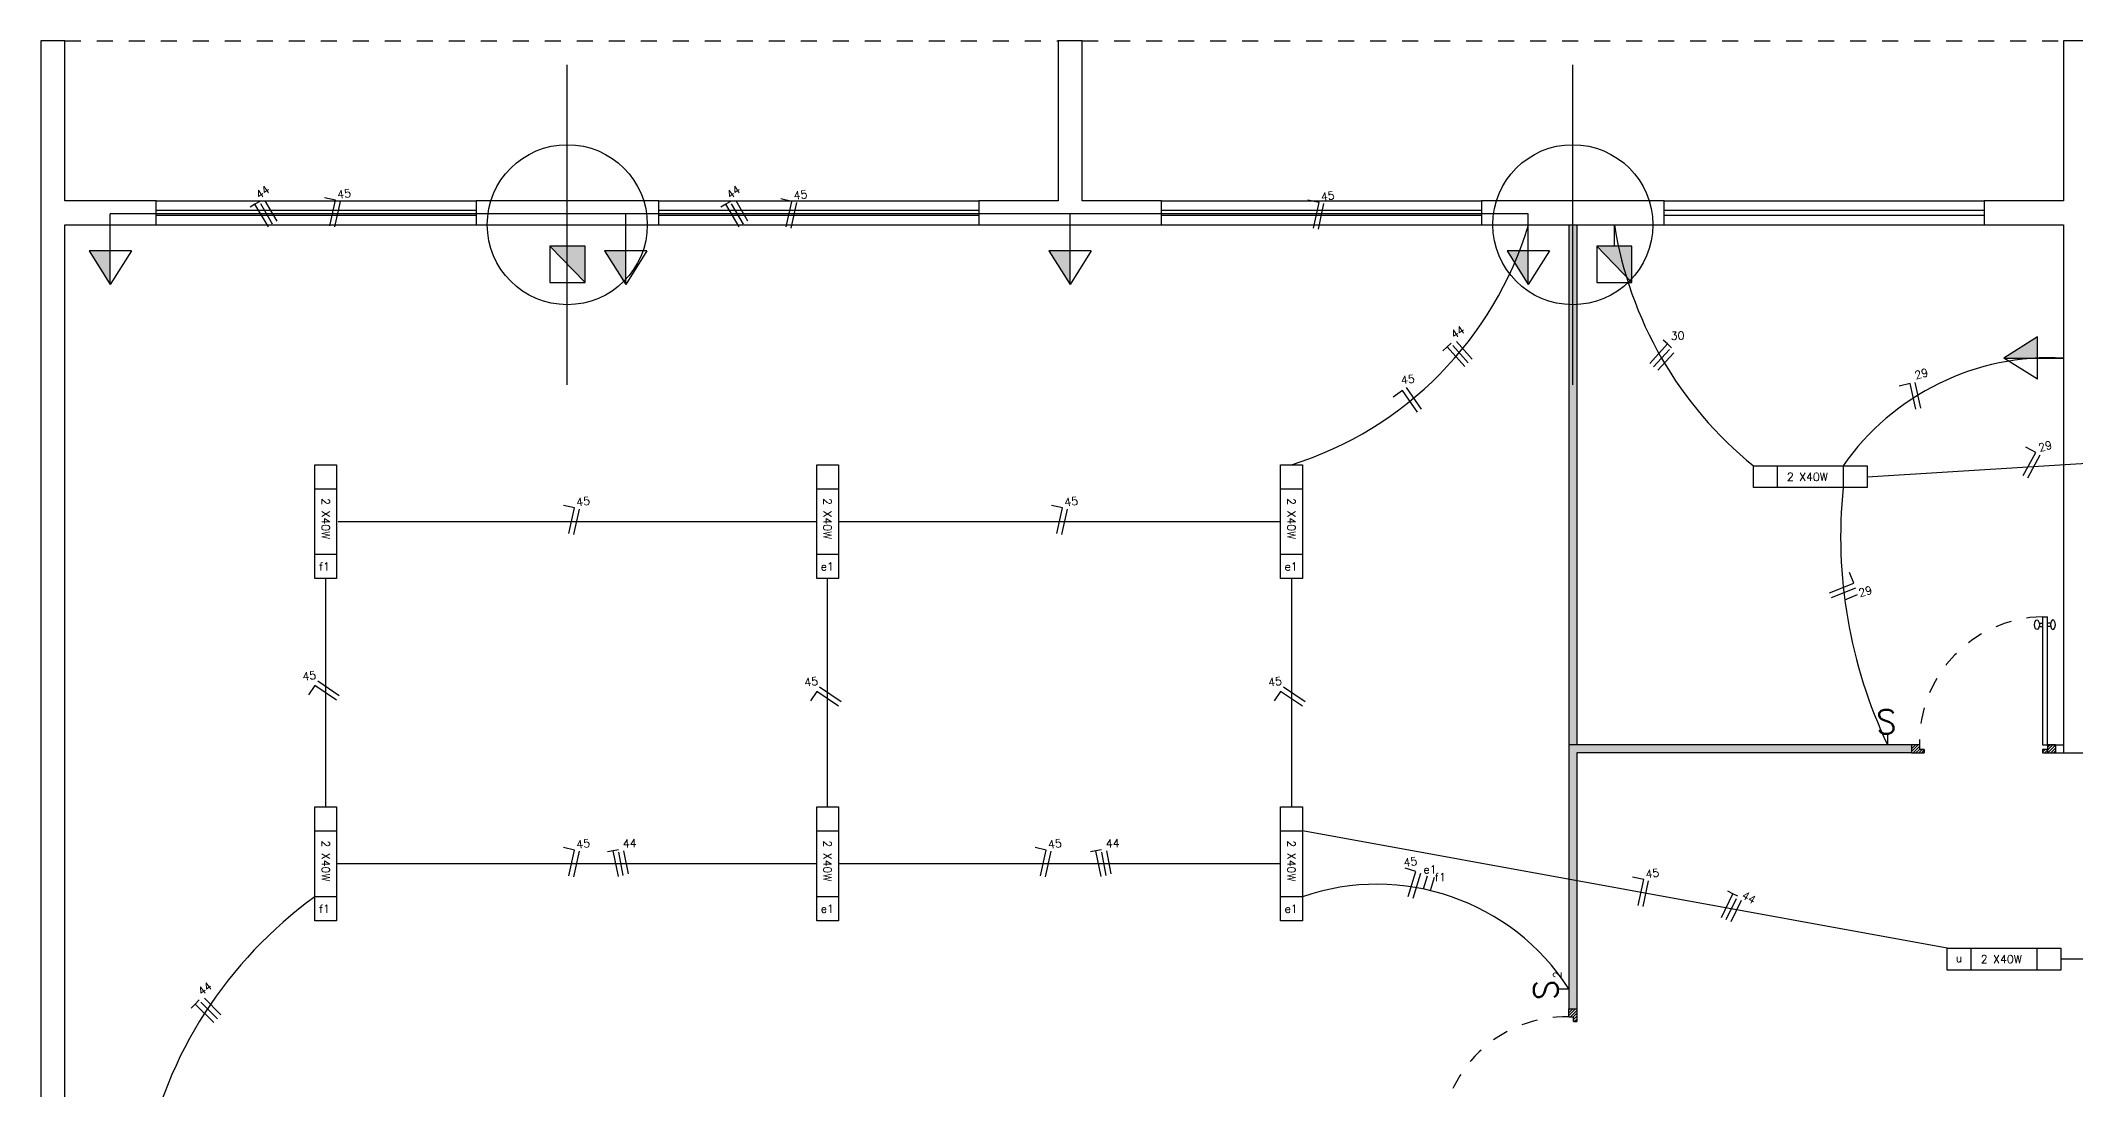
# Model space of a CAD drawing. Header units: millimetres. Extents: x 820 to 987, y 393 to 526.
# Drawn here: x 861.38 to 874.1, y 429.42 to 435.97 of the extents above; entities that cross this region are included whole.
import ezdxf

# ---------------------------------------------------------------- set-up
doc = ezdxf.new("R2010")
doc.units = ezdxf.units.MM
doc.header["$PDMODE"] = 34
doc.linetypes.add('ACAD_ISO03W100', pattern=[30, 12, -18])
for name, color, linetype in [('can01', 1, 'Continuous'), ('can02', 2, 'Continuous'), ('pena 01', 1, 'Continuous'), ('pena01', 1, 'Continuous'), ('pena02', 2, 'Continuous'), ('pena03', 3, 'Continuous'), ('pena04', 4, 'Continuous')]:
    doc.layers.add(name, color=color, linetype=linetype)
doc.styles.add('ROMANS', font='romans', dxfattribs={"height": 0.18})

msp = doc.modelspace()

# ---------------------------------------------------------------- hatches: boundary and pattern name
at = {"layer": 'can02'}
for points in [[(861.685, 434.66), (861.817, 434.45), (861.817, 434.66)], [(864.784, 434.689), (864.563, 434.689), (864.784, 434.461)], [(864.906, 434.66), (865.038, 434.45), (865.038, 434.66)], [(867.683, 434.66), (867.815, 434.45), (867.815, 434.66)], [(870.547, 434.66), (870.679, 434.45), (870.679, 434.66)], [(871.327, 434.689), (871.107, 434.689), (871.327, 434.461)], [(873.861, 434.122), (873.65, 433.989), (873.861, 433.989)]]:
    msp.add_hatch(color=256, dxfattribs=at).paths.add_polyline_path(points)
at = {"layer": 'pena02'}
for points in [[(870.982, 431.573), (870.982, 434.823), (870.932, 434.823), (870.932, 431.573)], [(870.932, 431.573), (870.932, 429.923), (870.982, 429.923), (870.982, 431.523), (873.073, 431.523), (873.073, 431.573)]]:
    msp.add_hatch(color=254, dxfattribs=at).paths.add_polyline_path(points)
h = msp.add_hatch(dxfattribs=at)
h.set_pattern_fill('LINE', color=256, scale=0.004, angle=45, style=0)
h.set_pattern_definition([(225, (2891.972439, 2372.82203), (0.00898025612, -0.00898025612), [])])
h.paths.add_polyline_path([(873.073, 431.573), (873.073, 431.523), (873.153, 431.523), (873.153, 431.543), (873.123, 431.543), (873.123, 431.573)])
h = msp.add_hatch(dxfattribs=at)
h.set_pattern_fill('LINE', color=256, scale=0.004, angle=45, style=0)
h.set_pattern_definition([(225, (2891.772439, 2372.82203), (0.00898025612, -0.00898025612), [])])
h.paths.add_polyline_path([(873.973, 431.573), (873.973, 431.523), (873.893, 431.523), (873.893, 431.543), (873.923, 431.543), (873.923, 431.573)])
h = msp.add_hatch(dxfattribs=at)
h.set_pattern_fill('LINE', color=256, scale=0.004, angle=135, style=0)
h.set_pattern_definition([(45, (-1070.317196, -1588.975939), (0.00898025612, -0.00898025612), [])])
h.paths.add_polyline_path([(870.932, 429.923), (870.982, 429.923), (870.982, 429.843), (870.962, 429.843), (870.962, 429.873), (870.932, 429.873)])

# ---------------------------------------------------------------- linework, layer by layer
at = {"layer": 'can01'}
for p, q in [((862.72, 434.951), (862.69, 434.932)), ((862.751, 434.969), (862.72, 434.951)), ((862.805, 434.81), (862.72, 434.951)), ((862.831, 434.827), (862.758, 434.954)), ((862.831, 434.827), (862.758, 434.954)), ((862.859, 434.846), (862.785, 434.973)), ((862.859, 434.846), (862.785, 434.973)), ((863.224, 434.976), (863.155, 434.991)), ((863.189, 434.816), (863.224, 434.976)), ((863.22, 434.809), (863.255, 434.969)), ((865.663, 434.951), (865.632, 434.932)), ((865.693, 434.969), (865.663, 434.951)), ((865.747, 434.81), (865.663, 434.951)), ((865.774, 434.827), (865.7, 434.954)), ((865.774, 434.827), (865.7, 434.954)), ((865.801, 434.846), (865.728, 434.973)), ((865.801, 434.846), (865.728, 434.973)), ((866.076, 434.969), (866.007, 434.984)), ((866.041, 434.809), (866.076, 434.969)), ((866.072, 434.802), (866.107, 434.962)), ((869.371, 434.962), (869.302, 434.977)), ((869.336, 434.802), (869.371, 434.962)), ((869.367, 434.795), (869.402, 434.955)), ((870.171, 434.059), (870.145, 434.035)), ((870.197, 434.082), (870.171, 434.059)), ((870.282, 433.937), (870.171, 434.059)), ((870.304, 433.959), (870.207, 434.069)), ((870.304, 433.959), (870.207, 434.069)), ((870.328, 433.983), (870.231, 434.093)), ((870.328, 433.983), (870.231, 434.093)), ((871.438, 433.956), (871.548, 434.078)), ((871.462, 433.935), (871.562, 434.043)), ((871.462, 433.935), (871.562, 434.043)), ((871.489, 433.915), (871.588, 434.022)), ((871.489, 433.915), (871.588, 434.022)), ((871.548, 434.078), (871.521, 434.102)), ((871.574, 434.054), (871.548, 434.078)), ((869.892, 433.787), (869.834, 433.746)), ((869.986, 433.652), (869.892, 433.787)), ((870.011, 433.671), (869.918, 433.805)), ((873.066, 433.83), (872.997, 433.814)), ((873.101, 433.67), (873.066, 433.83)), ((873.132, 433.677), (873.096, 433.837)), ((873.772, 433.255), (873.851, 433.399)), ((873.851, 433.399), (873.789, 433.433)), ((873.8, 433.241), (873.878, 433.384)), ((864.718, 433.053), (864.649, 433.069)), ((864.683, 432.893), (864.718, 433.053)), ((864.714, 432.887), (864.749, 433.046)), ((867.768, 433.053), (867.699, 433.069)), ((867.733, 432.893), (867.768, 433.053)), ((867.764, 432.887), (867.799, 433.046)), ((872.713, 432.583), (872.686, 432.649)), ((872.561, 432.522), (872.713, 432.583)), ((872.573, 432.493), (872.725, 432.554)), ((872.657, 432.479), (872.737, 432.512)), ((863.248, 431.879), (863.113, 431.97)), ((863.095, 431.944), (863.056, 431.885)), ((863.231, 431.852), (863.095, 431.944)), ((866.232, 431.906), (866.192, 431.847)), ((866.368, 431.814), (866.232, 431.906)), ((866.385, 431.841), (866.249, 431.932)), ((869.131, 431.906), (869.091, 431.847)), ((869.267, 431.814), (869.131, 431.906)), ((869.284, 431.841), (869.148, 431.932)), ((864.718, 430.914), (864.649, 430.93)), ((864.683, 430.754), (864.718, 430.914)), ((864.714, 430.748), (864.749, 430.907)), ((864.959, 430.91), (864.924, 430.903)), ((864.993, 430.917), (864.959, 430.91)), ((864.992, 430.75), (864.959, 430.91)), ((865.022, 430.756), (864.995, 430.901)), ((865.022, 430.756), (864.995, 430.901)), ((865.055, 430.766), (865.027, 430.91)), ((865.055, 430.766), (865.027, 430.91)), ((867.666, 430.914), (867.597, 430.93)), ((867.631, 430.754), (867.666, 430.914)), ((867.661, 430.748), (867.697, 430.907)), ((867.977, 430.91), (867.942, 430.903)), ((868.011, 430.917), (867.977, 430.91)), ((868.01, 430.75), (867.977, 430.91)), ((868.04, 430.756), (868.013, 430.901)), ((868.04, 430.756), (868.013, 430.901)), ((868.073, 430.766), (868.045, 430.91)), ((868.073, 430.766), (868.045, 430.91)), ((869.977, 430.781), (869.91, 430.802)), ((869.929, 430.624), (869.977, 430.781)), ((869.959, 430.615), (870.007, 430.771)), ((870.023, 430.672), (870.048, 430.754)), ((870.067, 430.663), (870.092, 430.746)), ((871.4, 430.73), (871.331, 430.745)), ((871.365, 430.569), (871.4, 430.73)), ((871.396, 430.563), (871.431, 430.723)), ((871.887, 430.494), (871.957, 430.642)), ((871.916, 430.481), (871.98, 430.613)), ((871.916, 430.481), (871.98, 430.613)), ((871.957, 430.642), (871.925, 430.657)), ((871.947, 430.469), (872.011, 430.601)), ((871.947, 430.469), (872.011, 430.601)), ((871.989, 430.627), (871.957, 430.642)), ((862.347, 429.952), (862.322, 429.927)), ((862.372, 429.978), (862.347, 429.952)), ((862.464, 429.837), (862.347, 429.952)), ((862.486, 429.86), (862.383, 429.965)), ((862.486, 429.86), (862.383, 429.965)), ((862.508, 429.886), (862.405, 429.99)), ((862.508, 429.886), (862.405, 429.99))]:
    msp.add_line(p, q, dxfattribs=at)
at = {"layer": 'can02'}
for p, q in [((861.817, 434.66), (861.817, 434.823)), ((864.673, 434.689), (864.673, 434.823)), ((865.038, 434.66), (865.038, 434.823)), ((867.815, 434.66), (867.815, 434.823)), ((870.679, 434.66), (870.679, 434.823)), ((871.217, 434.689), (871.217, 434.823)), ((861.685, 434.66), (861.817, 434.45)), ((861.95, 434.66), (861.685, 434.66)), ((861.95, 434.66), (861.817, 434.45)), ((861.817, 434.45), (861.817, 434.66)), ((864.563, 434.689), (864.784, 434.461)), ((864.906, 434.66), (865.038, 434.45)), ((865.171, 434.66), (864.906, 434.66)), ((865.171, 434.66), (865.038, 434.45)), ((865.038, 434.45), (865.038, 434.66)), ((867.947, 434.66), (867.683, 434.66)), ((867.683, 434.66), (867.815, 434.45)), ((867.815, 434.45), (867.815, 434.66)), ((867.947, 434.66), (867.815, 434.45)), ((870.547, 434.66), (870.679, 434.45)), ((870.811, 434.66), (870.547, 434.66)), ((870.811, 434.66), (870.679, 434.45)), ((870.679, 434.45), (870.679, 434.66)), ((871.107, 434.689), (871.327, 434.461)), ((873.861, 434.122), (873.65, 433.989)), ((873.861, 433.857), (873.861, 434.122)), ((873.65, 433.989), (873.861, 433.989)), ((873.861, 433.857), (873.65, 433.989)), ((873.861, 433.989), (874.023, 433.989)), ((863.095, 432.612), (863.095, 433.323)), ((863.095, 433.323), (863.231, 433.323)), ((863.231, 433.323), (863.231, 432.612)), ((866.232, 433.323), (866.368, 433.323)), ((866.232, 432.612), (866.232, 433.323)), ((866.368, 433.323), (866.368, 432.612)), ((869.131, 433.323), (869.267, 433.323)), ((869.131, 432.612), (869.131, 433.323)), ((869.267, 433.323), (869.267, 432.612)), ((872.086, 433.316), (872.797, 433.316)), ((872.086, 433.18), (872.086, 433.316)), ((872.236, 433.18), (872.236, 433.316)), ((872.647, 433.316), (872.647, 433.18)), ((872.797, 433.316), (872.797, 433.18)), ((863.095, 433.173), (863.231, 433.173)), ((866.232, 433.173), (866.368, 433.173)), ((869.131, 433.173), (869.267, 433.173)), ((872.797, 433.18), (872.086, 433.18)), ((863.231, 432.762), (863.095, 432.762)), ((866.368, 432.762), (866.232, 432.762)), ((869.267, 432.762), (869.131, 432.762)), ((863.231, 432.612), (863.095, 432.612)), ((866.368, 432.612), (866.232, 432.612)), ((869.267, 432.612), (869.131, 432.612)), ((872.924, 431.642), (872.924, 431.573)), ((863.095, 430.473), (863.095, 431.184)), ((863.095, 431.184), (863.231, 431.184)), ((863.231, 431.184), (863.231, 430.473)), ((866.232, 431.184), (866.368, 431.184)), ((866.232, 430.473), (866.232, 431.184)), ((866.368, 431.184), (866.368, 430.473)), ((869.131, 431.184), (869.267, 431.184)), ((869.131, 430.473), (869.131, 431.184)), ((869.267, 431.184), (869.267, 430.473)), ((863.095, 431.034), (863.231, 431.034)), ((866.232, 431.034), (866.368, 431.034)), ((869.131, 431.034), (869.267, 431.034)), ((863.231, 430.623), (863.095, 430.623)), ((866.368, 430.623), (866.232, 430.623)), ((869.267, 430.623), (869.131, 430.623)), ((863.231, 430.473), (863.095, 430.473)), ((866.368, 430.473), (866.232, 430.473)), ((869.267, 430.473), (869.131, 430.473)), ((873.297, 430.301), (874.008, 430.301)), ((873.297, 430.165), (873.297, 430.301)), ((873.447, 430.165), (873.447, 430.301)), ((873.858, 430.301), (873.858, 430.165)), ((874.008, 430.301), (874.008, 430.165)), ((874.008, 430.165), (873.297, 430.165)), ((870.863, 430.048), (870.932, 430.048))]:
    msp.add_line(p, q, dxfattribs=at)
for points in [[(864.784, 434.689), (864.563, 434.689), (864.563, 434.461), (864.784, 434.461)], [(871.327, 434.689), (871.107, 434.689), (871.107, 434.461), (871.327, 434.461)]]:
    msp.add_lwpolyline(points, close=True, dxfattribs=at)
at = {"layer": 'pena 01', "linetype": 'ACAD_ISO03W100', "ltscale": 0.005}
for p, q in [((861.532, 435.973), (867.74, 435.973)), ((867.89, 435.973), (874.023, 435.973))]:
    msp.add_line(p, q, dxfattribs=at)
at = {"layer": 'pena 01'}
for p, q in [((870.679, 434.89), (861.817, 434.89)), ((861.817, 434.823), (861.817, 434.89)), ((864.673, 434.823), (864.673, 434.89)), ((865.038, 434.823), (865.038, 434.89)), ((867.815, 434.823), (867.815, 434.89)), ((870.679, 434.823), (870.679, 434.89)), ((872.797, 433.248), (876.026, 433.448)), ((863.241, 432.968), (866.232, 432.968)), ((866.368, 432.968), (869.131, 432.968)), ((863.163, 431.184), (863.163, 432.612)), ((866.3, 431.184), (866.3, 432.612)), ((869.199, 432.612), (869.199, 431.184)), ((873.297, 430.301), (869.267, 431.034)), ((866.232, 430.829), (863.231, 430.829)), ((869.131, 430.829), (866.368, 430.829)), ((876.797, 430.233), (874.008, 430.233))]:
    msp.add_line(p, q, dxfattribs=at)
for centre, radius, start, end in [((868.526, 435.468), 2.248, 287.4231, 343.3298), ((873.617, 435.203), 2.43, 188.9925, 230.9484), ((873.942, 432.412), 1.58, 87.0552, 145.0916), ((875.671, 432.874), 3.04, 174.2175, 205.3294), ((832.808, 511.102), 93.601, 295.22092, 302.21121), ((869.733, 429.274), 1.427, 32.8515, 109.064), ((864.676, 428.436), 2.698, 125.8739, 168.53)]:
    msp.add_arc(centre, radius, start, end, dxfattribs=at)
at = {"layer": 'pena 01', "linetype": 'ACAD_ISO03W100', "ltscale": 0.005}
for centre, start, end in [((873.908, 431.588), 91.0947, 181.0947), ((870.917, 429.088), 88.9053, 178.9053)]:
    msp.add_arc(centre, 0.785, start, end, dxfattribs=at)
at = {"layer": 'pena01'}
for p, q in [((862.103, 434.973), (864.103, 434.973)), ((865.244, 434.973), (867.244, 434.973)), ((868.386, 434.973), (870.386, 434.973)), ((871.528, 434.973), (873.528, 434.973)), ((862.103, 434.823), (864.103, 434.823)), ((865.244, 434.823), (867.244, 434.823)), ((868.386, 434.823), (870.386, 434.823)), ((871.528, 434.823), (873.528, 434.823))]:
    msp.add_line(p, q, dxfattribs=at)
at = {"layer": 'pena02'}
for p, q in [((862.103, 434.913), (864.103, 434.913)), ((862.103, 434.883), (864.103, 434.883)), ((865.244, 434.913), (867.244, 434.913)), ((865.244, 434.883), (867.244, 434.883)), ((868.386, 434.913), (870.386, 434.913)), ((868.386, 434.883), (870.386, 434.883)), ((871.528, 434.913), (873.528, 434.913)), ((871.528, 434.883), (873.528, 434.883)), ((873.893, 432.373), (873.893, 431.573)), ((873.893, 432.373), (873.923, 432.373)), ((873.923, 431.573), (873.923, 432.373)), ((873.873, 432.333), (873.893, 432.333)), ((873.873, 432.313), (873.893, 432.313)), ((873.944, 432.333), (873.923, 432.333)), ((873.944, 432.313), (873.923, 432.313)), ((873.123, 431.573), (873.073, 431.573)), ((873.073, 431.573), (873.073, 431.523)), ((873.073, 431.523), (873.153, 431.523)), ((873.123, 431.573), (873.123, 431.543)), ((873.153, 431.543), (873.123, 431.543)), ((873.153, 431.543), (873.153, 431.523)), ((873.893, 431.573), (873.973, 431.573)), ((873.893, 431.573), (873.923, 431.573)), ((873.923, 431.543), (873.893, 431.543)), ((873.893, 431.543), (873.893, 431.523)), ((873.893, 431.523), (873.973, 431.523)), ((873.973, 431.573), (873.923, 431.573)), ((873.923, 431.573), (873.923, 431.543)), ((873.923, 431.573), (873.923, 431.523)), ((873.973, 431.573), (873.973, 431.523)), ((870.932, 429.923), (870.982, 429.923)), ((870.932, 429.873), (870.932, 429.923)), ((870.982, 429.923), (870.982, 429.843)), ((870.932, 429.873), (870.962, 429.873)), ((870.962, 429.843), (870.962, 429.873)), ((870.962, 429.843), (870.982, 429.843))]:
    msp.add_line(p, q, dxfattribs=at)
at = {"layer": 'pena02', "color": 254}
for p, q in [((870.932, 434.823), (870.932, 429.923)), ((870.982, 434.823), (870.982, 431.573)), ((873.073, 431.573), (870.932, 431.573)), ((870.982, 431.523), (870.982, 429.923)), ((873.073, 431.523), (870.982, 431.523)), ((873.973, 431.573), (874.023, 431.573)), ((873.973, 431.523), (874.023, 431.523))]:
    msp.add_line(p, q, dxfattribs=at)
at = {"layer": 'pena02'}
msp.add_ellipse((873.858, 432.323), major_axis=(0, 0.03), ratio=0.5, dxfattribs=at)
at = {"layer": 'pena02', "extrusion": (0, 0, -1)}
msp.add_ellipse((873.958, 432.323), major_axis=(0, 0.03), ratio=0.5, dxfattribs=at)
at = {"layer": 'pena03'}
msp.add_point((870.957, 434.823), dxfattribs=at)
at = {"layer": 'pena04'}
for points in [[(862.532, 428.823), (862.532, 428.973), (861.532, 428.973), (861.532, 434.823), (862.103, 434.823), (862.103, 434.973), (861.532, 434.973), (861.532, 435.973), (861.382, 435.973), (861.382, 428.823)], [(868.386, 434.823), (868.386, 434.973), (867.89, 434.973), (867.89, 435.973), (867.74, 435.973), (867.74, 434.973), (867.244, 434.973), (867.244, 434.823)], [(874.624, 434.973), (874.173, 434.973), (874.173, 435.973), (874.023, 435.973), (874.023, 434.973), (873.528, 434.973), (873.528, 434.823), (874.023, 434.823), (874.023, 431.523), (878.132, 431.523), (878.132, 431.773), (877.982, 431.773), (877.982, 431.673), (874.173, 431.673), (874.173, 434.823), (874.624, 434.823)], [(865.244, 434.823), (865.244, 434.973), (864.103, 434.973), (864.103, 434.823)], [(871.528, 434.823), (871.528, 434.973), (870.386, 434.973), (870.386, 434.823)]]:
    msp.add_lwpolyline(points, close=True, dxfattribs=at)
msp.add_point((864.673, 434.823), dxfattribs=at)

# ---------------------------------------------------------------- texts
at = {"layer": 'can02', "style": 'ROMANS'}
for s, height, rotation, p in [('44', 0.05, 35.0602, (862.748, 434.982)), ('45', 0.05, 7.5576, (863.239, 434.986)), ('44', 0.05, 35.0602, (865.69, 434.982)), ('45', 0.05, 7.5576, (866.091, 434.979)), ('45', 0.05, 7.5576, (869.386, 434.972)), ('44', 0.05, 31.8399, (870.214, 434.108)), ('30', 0.05, 1.5087, (871.57, 434.103)), ('45', 0.05, 7.5576, (869.887, 433.826)), ('29', 0.05, 15.5096, (873.101, 433.856)), ('29', 0.05, 15.5096, (873.875, 433.403)), ('2 X40W', 0.05, 270, (863.138, 433.114)), ('45', 0.05, 7.5576, (864.733, 433.063)), ('2 X40W', 0.05, 270, (866.274, 433.114)), ('45', 0.05, 7.5576, (867.783, 433.063)), ('2 X40W', 0.05, 270, (869.173, 433.114)), ('29', 0.05, 15.5096, (872.751, 432.496)), ('45', 0.05, 7.5576, (863.021, 431.974)), ('45', 0.05, 7.5576, (866.158, 431.937)), ('45', 0.05, 7.5576, (869.057, 431.937)), ('2 X40W', 0.05, 270, (863.138, 430.975)), ('45', 0.05, 7.5576, (864.733, 430.924)), ('44', 0.05, 1.1097, (865.021, 430.931)), ('2 X40W', 0.05, 270, (866.274, 430.975)), ('45', 0.05, 7.5576, (867.681, 430.924)), ('44', 0.05, 1.1097, (868.039, 430.931)), ('2 X40W', 0.05, 270, (869.173, 430.975)), ('45', 0.05, 7.5576, (869.903, 430.811)), ('45', 0.05, 7.5576, (871.415, 430.739)), ('44', 0.05, 330.9002, (872.008, 430.617)), ('44', 0.05, 35.0602, (862.387, 430.004)), ('S', 0.15, 90, (870.863, 429.976)), ('2', 0.05, 90, (870.885, 430.114))]:
    msp.add_text(s, height=height, rotation=rotation, dxfattribs=at).set_placement(p)
for s, height, p in [('2 X40W', 0.05, (872.295, 433.222)), ('f1', 0.05, (863.121, 432.662)), ('e1', 0.05, (866.257, 432.662)), ('e1', 0.05, (869.156, 432.662)), ('S', 0.15, (872.852, 431.642)), ('e1', 0.05, (870.024, 430.769)), ('f1', 0.05, (870.095, 430.721)), ('f1', 0.05, (863.121, 430.523)), ('e1', 0.05, (866.257, 430.523)), ('e1', 0.05, (869.156, 430.523)), ('u', 0.05, (873.351, 430.214)), ('2 X40W', 0.05, (873.507, 430.208))]:
    msp.add_text(s, height=height, dxfattribs=at).set_placement(p)

doc.saveas('drawing.dxf')
